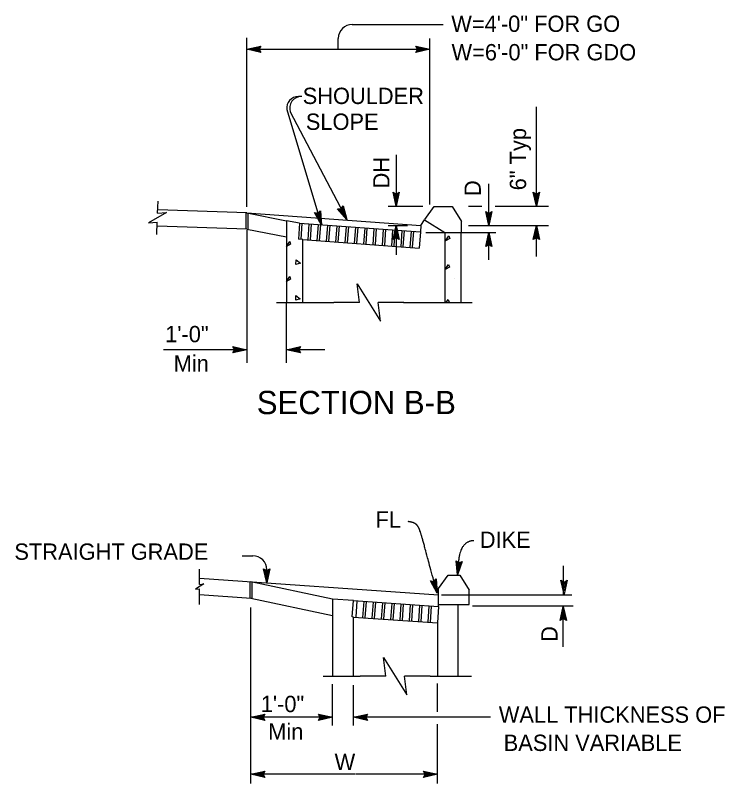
# Model space of a CAD drawing. Extents: x -894 to 866, y -472 to 714.
# Drawn here: x -117 to 187.3, y -194.1 to 135.5 of the extents above; entities that cross this region are included whole.
import ezdxf

# ---------------------------------------------------------------- set-up
doc = ezdxf.new("R2010")
doc.units = 0
for name, color, linetype in [('df_DETAIL-anno', 7, 'Continuous'), ('rd_HMA-DIKE', 7, 'Continuous'), ('str_Concrete-A', 7, 'Continuous'), ('str_Misc-Steel-A', 7, 'Continuous')]:
    doc.layers.add(name, color=color, linetype=linetype)

msp = doc.modelspace()

# ---------------------------------------------------------------- linework, layer by layer
at = {"layer": 'df_DETAIL-anno'}
for p, q in [((27.55, 131.58), (66.51, 131.58)), ((-17.7, 53.29), (-17.7, 125.81)), ((21.55, 120.91), (21.55, 125.58)), ((60.8, 54.32), (60.8, 125.51)), ((-17.7, 120.91), (-11.7, 122.24)), ((-11.7, 122.24), (-12.5, 120.91)), ((-11.7, 122.24), (-11.7, 122.24)), ((55.6, 120.91), (54.8, 122.25)), ((54.8, 122.25), (54.8, 122.25)), ((54.8, 122.25), (60.8, 120.91)), ((-17.7, 120.91), (60.8, 120.91)), ((-11.7, 119.57), (-17.7, 120.91)), ((-17.7, 120.91), (-17.7, 120.91)), ((-11.91, 119.92), (-16.32, 120.91)), ((-16.31, 120.91), (-11.93, 121.88)), ((-14.93, 120.91), (-12.11, 121.53)), ((-12.15, 120.28), (-14.93, 120.91)), ((-13.55, 120.91), (-12.34, 121.17)), ((-12.32, 120.63), (-13.55, 120.91)), ((-12.5, 120.91), (-11.7, 119.57)), ((-11.7, 119.57), (-11.7, 119.57)), ((60.8, 120.91), (54.8, 119.58)), ((54.8, 119.58), (55.6, 120.91)), ((54.8, 119.58), (54.8, 119.58)), ((55.02, 121.89), (59.42, 120.91)), ((59.41, 120.9), (55.04, 119.94)), ((58.04, 120.91), (55.21, 120.28)), ((55.25, 121.53), (58.04, 120.91)), ((55.43, 121.19), (56.66, 120.91)), ((56.66, 120.91), (55.45, 120.64)), ((60.8, 120.91), (60.8, 120.91)), ((5.91, 100.7), (4.41, 100.7)), ((106.55, 53.58), (106.55, 96.2)), ((-0.55, 95.08), (14.38, 45.53)), ((0.96, 94.11), (25.23, 47.84)), ((46.41, 75.7), (46.41, 53.58)), ((86.14, 45.27), (86.14, 63.24)), ((46.38, 53.58), (45.05, 59.58)), ((45.05, 59.58), (45.05, 59.58)), ((45.05, 59.58), (46.38, 58.78)), ((46.37, 54.97), (45.41, 59.35)), ((46.38, 58.78), (47.72, 59.58)), ((47.72, 59.58), (46.38, 53.58)), ((47.36, 59.36), (46.38, 54.96)), ((47.72, 59.58), (47.72, 59.58)), ((106.55, 53.58), (105.22, 59.58)), ((105.22, 59.58), (105.22, 59.58)), ((105.22, 59.58), (106.55, 58.78)), ((106.55, 54.97), (105.58, 59.35)), ((106.55, 58.78), (107.89, 59.58)), ((107.89, 59.58), (106.55, 53.58)), ((107.53, 59.37), (106.55, 54.96)), ((107.89, 59.58), (107.89, 59.58)), ((46.38, 56.34), (45.75, 59.17)), ((46.38, 57.72), (46.11, 58.93)), ((47, 59.13), (46.38, 56.34)), ((46.65, 58.95), (46.38, 57.72)), ((106.55, 56.35), (105.92, 59.17)), ((106.55, 57.73), (106.28, 58.94)), ((107.17, 59.13), (106.55, 56.35)), ((106.83, 58.96), (106.55, 57.73)), ((22.81, 52.44), (23.63, 53.77)), ((23.2, 53.04), (23.94, 50.28)), ((23.41, 53.41), (24.59, 49.06)), ((23.63, 53.77), (23.63, 53.77)), ((23.63, 53.77), (25.23, 47.84)), ((42.95, 53.58), (57.78, 53.58)), ((46.38, 53.58), (46.38, 53.58)), ((77.42, 53.58), (83.17, 53.58)), ((88.88, 53.58), (111.79, 53.58)), ((106.55, 53.58), (106.55, 53.58)), ((14.38, 45.53), (11.37, 50.89)), ((11.37, 50.89), (11.37, 50.89)), ((11.37, 50.89), (12.88, 50.51)), ((13.97, 46.86), (11.78, 50.77)), ((13.58, 48.17), (12.17, 50.7)), ((13.18, 49.5), (12.58, 50.58)), ((12.88, 50.51), (13.93, 51.66)), ((13.09, 50.75), (13.18, 49.5)), ((13.37, 51.02), (13.58, 48.17)), ((13.65, 51.35), (13.98, 46.85)), ((13.93, 51.66), (13.93, 51.66)), ((13.93, 51.66), (14.38, 45.53)), ((25.23, 47.84), (21.26, 52.53)), ((21.26, 52.53), (21.26, 52.53)), ((21.26, 52.53), (22.81, 52.44)), ((24.58, 49.07), (21.69, 52.49)), ((23.94, 50.28), (22.08, 52.49)), ((23.3, 51.51), (22.51, 52.45)), ((22.98, 52.72), (23.3, 51.51)), ((86.16, 45.32), (84.83, 51.32)), ((84.83, 51.32), (84.83, 51.32)), ((84.83, 51.32), (86.16, 50.52)), ((86.15, 46.72), (85.19, 51.09)), ((86.16, 48.09), (85.53, 50.91)), ((86.16, 49.47), (85.89, 50.68)), ((86.16, 50.52), (87.5, 51.32)), ((87.5, 51.32), (86.16, 45.32)), ((87.14, 51.11), (86.16, 46.7)), ((86.78, 50.87), (86.16, 48.09)), ((86.43, 50.7), (86.16, 49.47)), ((87.5, 51.32), (87.5, 51.32)), ((25.23, 47.84), (25.23, 47.84)), ((-17.69, 43.38), (-17.69, -13.56)), ((14.38, 45.53), (14.38, 45.53)), ((42.95, 45.29), (51.28, 45.29)), ((45.07, 39.27), (46.41, 45.27)), ((45.43, 39.49), (46.41, 43.89)), ((46.41, 45.27), (46.41, 45.27)), ((46.41, 45.27), (47.74, 39.27)), ((46.41, 45.27), (46.41, 32.77)), ((46.41, 43.88), (47.38, 39.51)), ((77.42, 45.29), (111.79, 45.29)), ((86.16, 45.32), (86.16, 45.32)), ((105.21, 39.29), (106.55, 45.29)), ((105.56, 39.51), (106.55, 43.91)), ((106.55, 32), (106.55, 45.29)), ((106.55, 45.29), (106.55, 45.29)), ((106.55, 45.29), (107.88, 39.29)), ((106.55, 43.9), (107.52, 39.53)), ((46.41, 40.07), (45.07, 39.27)), ((45.78, 39.72), (46.41, 42.51)), ((46.13, 39.9), (46.41, 41.13)), ((46.41, 42.51), (47.03, 39.68)), ((46.41, 41.13), (46.67, 39.92)), ((47.74, 39.27), (46.41, 40.07)), ((59.07, 42.29), (89.14, 42.29)), ((84.83, 36.29), (86.17, 42.29)), ((85.18, 36.51), (86.17, 40.91)), ((86.14, 30.57), (86.14, 42.31)), ((86.17, 42.29), (86.17, 42.29)), ((86.17, 42.29), (87.5, 36.29)), ((86.17, 40.9), (87.14, 36.53)), ((106.55, 40.09), (105.21, 39.29)), ((105.92, 39.74), (106.55, 42.53)), ((106.27, 39.92), (106.55, 41.15)), ((106.55, 42.53), (107.17, 39.7)), ((106.55, 41.15), (106.81, 39.94)), ((107.88, 39.29), (106.55, 40.09)), ((45.07, 39.27), (45.07, 39.27)), ((47.74, 39.27), (47.74, 39.27)), ((86.17, 37.09), (84.83, 36.29)), ((84.83, 36.29), (84.83, 36.29)), ((85.54, 36.74), (86.16, 39.53)), ((85.89, 36.92), (86.16, 38.15)), ((86.16, 39.53), (86.79, 36.71)), ((86.16, 38.15), (86.43, 36.94)), ((87.5, 36.29), (86.17, 37.09)), ((87.5, 36.29), (87.5, 36.29)), ((105.21, 39.29), (105.21, 39.29)), ((107.88, 39.29), (107.88, 39.29)), ((-0.7, -13.56), (-0.7, 12.27)), ((-17.69, -7.98), (-53.39, -7.98)), ((-22.89, -7.98), (-23.69, -6.64)), ((-23.69, -6.64), (-23.69, -6.64)), ((-23.69, -6.64), (-17.69, -7.98)), ((-17.69, -7.98), (-23.69, -9.31)), ((-23.69, -9.31), (-22.89, -7.98)), ((-23.69, -9.31), (-23.69, -9.31)), ((-23.48, -6.99), (-19.07, -7.98)), ((-19.08, -7.98), (-23.46, -8.95)), ((-20.46, -7.98), (-23.28, -8.6)), ((-23.24, -7.35), (-20.46, -7.98)), ((-23.07, -7.7), (-21.84, -7.97)), ((-21.84, -7.97), (-23.05, -8.24)), ((-17.69, -7.98), (-17.69, -7.98)), ((-0.7, -7.98), (5.3, -6.65)), ((15.74, -7.98), (-0.7, -7.98)), ((5.3, -9.32), (-0.7, -7.98)), ((-0.7, -7.98), (-0.7, -7.98)), ((5.09, -8.96), (0.68, -7.98)), ((0.69, -7.97), (5.07, -7.01)), ((2.07, -7.98), (4.89, -7.35)), ((4.85, -8.6), (2.07, -7.98)), ((3.45, -7.98), (4.66, -7.71)), ((4.68, -8.26), (3.45, -7.98)), ((5.3, -6.65), (4.5, -7.98)), ((4.5, -7.98), (5.3, -9.32)), ((5.3, -6.65), (5.3, -6.65)), ((5.3, -9.32), (5.3, -9.32)), ((-19.74, -96.4), (-15.13, -96.4)), ((72.69, -104.63), (72.1, -98.52)), ((72.1, -98.52), (72.1, -98.52)), ((72.1, -98.52), (73.32, -99.47)), ((72.85, -103.25), (72.43, -98.79)), ((74.75, -98.84), (72.69, -104.63)), ((73.32, -99.47), (74.75, -98.84)), ((74.75, -98.84), (74.75, -98.84)), ((-9.13, -107.97), (-10.47, -101.97)), ((-10.47, -101.97), (-9.13, -102.77)), ((-10.46, -101.97), (-10.46, -101.97)), ((-9.13, -102.77), (-7.8, -101.97)), ((-7.8, -101.97), (-9.13, -107.97)), ((-7.8, -101.97), (-7.8, -101.97)), ((72.69, -104.63), (72.69, -99.41)), ((73.03, -101.89), (72.75, -99.01)), ((74.37, -99.01), (72.86, -103.26)), ((73.98, -99.2), (73.03, -101.89)), ((73.2, -100.52), (73.08, -99.29)), ((73.62, -99.33), (73.2, -100.52)), ((118.09, -100.72), (118.09, -113.14)), ((-9.14, -106.58), (-10.11, -102.21)), ((-9.13, -105.21), (-9.76, -102.38)), ((-9.13, -103.83), (-9.4, -102.62)), ((-8.15, -102.19), (-9.13, -106.59)), ((-9.13, -107.97), (-9.13, -102.4)), ((-8.51, -102.42), (-9.13, -105.21)), ((-8.86, -102.6), (-9.13, -103.83)), ((72.69, -104.63), (72.69, -104.63)), ((-9.13, -107.97), (-9.13, -107.97)), ((63.97, -112.37), (61.07, -107.07)), ((61.07, -107.07), (61.07, -107.07)), ((61.07, -107.07), (62.54, -107.46)), ((63.58, -111.06), (61.47, -107.19)), ((63.21, -109.76), (61.85, -107.26)), ((62.84, -108.45), (62.25, -107.38)), ((62.54, -107.46), (63.59, -106.33)), ((62.76, -107.22), (62.84, -108.45)), ((63.04, -106.95), (63.21, -109.76)), ((63.31, -106.64), (63.59, -111.07)), ((63.59, -106.33), (63.59, -106.33)), ((63.59, -106.33), (63.97, -112.37)), ((118.42, -112.86), (117.09, -106.86)), ((117.09, -106.86), (117.09, -106.86)), ((117.09, -106.86), (118.42, -107.66)), ((118.42, -111.47), (117.45, -107.1)), ((118.42, -110.1), (117.8, -107.28)), ((118.43, -108.72), (118.16, -107.51)), ((118.42, -107.66), (119.76, -106.86)), ((119.76, -106.86), (118.42, -112.86)), ((119.41, -107.08), (118.42, -111.48)), ((119.05, -107.31), (118.42, -110.1)), ((118.7, -107.49), (118.43, -108.72)), ((119.76, -106.86), (119.76, -106.86)), ((63.97, -112.37), (63.97, -112.37)), ((65.8, -113.14), (121.74, -113.14)), ((118.42, -112.86), (118.42, -112.86)), ((-15.95, -194.14), (-15.95, -118.59)), ((122.4, -118.03), (79.1, -118.03)), ((116.75, -124.12), (118.09, -118.12)), ((118.09, -118.12), (118.09, -118.12)), ((118.09, -118.12), (119.42, -124.12)), ((118.09, -135.47), (118.09, -118.12)), ((117.11, -123.9), (118.09, -119.5)), ((117.47, -123.67), (118.09, -120.88)), ((118.09, -120.88), (118.72, -123.71)), ((118.1, -119.51), (119.06, -123.89)), ((118.09, -123.32), (116.75, -124.12)), ((116.75, -124.12), (116.75, -124.12)), ((117.82, -123.49), (118.09, -122.26)), ((118.09, -122.26), (118.36, -123.47)), ((119.42, -124.12), (118.09, -123.32)), ((119.42, -124.12), (119.42, -124.12)), ((19.05, -169.22), (19.05, -151.5)), ((64.05, -163.28), (64.05, -151.12)), ((28.05, -169.22), (28.05, -151.88)), ((-15.95, -165.67), (-9.95, -164.34)), ((-14.56, -165.67), (-10.19, -164.7)), ((-9.95, -164.34), (-10.75, -165.67)), ((-9.95, -164.34), (-9.95, -164.34)), ((13.85, -165.67), (13.05, -164.33)), ((13.05, -164.33), (13.05, -164.33)), ((13.05, -164.33), (19.05, -165.67)), ((13.27, -164.69), (17.67, -165.67)), ((28.05, -165.67), (34.05, -164.34)), ((29.44, -165.67), (33.81, -164.7)), ((34.05, -164.34), (33.25, -165.67)), ((34.05, -164.34), (34.05, -164.34)), ((19.05, -165.67), (-15.95, -165.67)), ((-9.95, -167.01), (-15.95, -165.67)), ((-15.95, -165.67), (-15.95, -165.67)), ((-10.17, -166.66), (-14.57, -165.68)), ((-13.19, -165.68), (-10.36, -165.05)), ((-10.4, -166.3), (-13.19, -165.68)), ((-11.81, -165.68), (-10.6, -165.41)), ((-10.58, -165.95), (-11.81, -165.68)), ((-10.75, -165.67), (-9.95, -167.01)), ((-9.95, -167.01), (-9.95, -167.01)), ((19.05, -165.67), (13.05, -167)), ((13.05, -167), (13.85, -165.67)), ((13.05, -167), (13.05, -167)), ((17.66, -165.68), (13.28, -166.65)), ((16.29, -165.67), (13.46, -166.3)), ((13.5, -165.05), (16.29, -165.67)), ((13.68, -165.4), (14.9, -165.67)), ((14.9, -165.67), (13.7, -165.94)), ((19.05, -165.67), (19.05, -165.67)), ((34.05, -167.01), (28.05, -165.67)), ((28.05, -165.67), (28.05, -165.67)), ((86.84, -165.67), (28.05, -165.67)), ((33.83, -166.66), (29.43, -165.68)), ((30.81, -165.68), (33.64, -165.05)), ((33.6, -166.3), (30.81, -165.68)), ((32.19, -165.68), (33.4, -165.41)), ((33.42, -165.95), (32.19, -165.68)), ((33.25, -165.67), (34.05, -167.01)), ((34.05, -167.01), (34.05, -167.01)), ((64.05, -194.14), (64.05, -168.67)), ((-15.95, -190.15), (-9.95, -188.82)), ((28.72, -190.15), (-15.95, -190.15)), ((-9.95, -191.49), (-15.95, -190.15)), ((-15.95, -190.15), (-15.95, -190.15)), ((-10.17, -191.14), (-14.57, -190.16)), ((-14.56, -190.15), (-10.19, -189.18)), ((-13.19, -190.16), (-10.36, -189.53)), ((-10.4, -190.78), (-13.19, -190.16)), ((-11.81, -190.16), (-10.6, -189.89)), ((-10.58, -190.43), (-11.81, -190.16)), ((-9.95, -188.82), (-10.75, -190.15)), ((-10.75, -190.15), (-9.95, -191.49)), ((-9.95, -188.82), (-9.95, -188.82)), ((64.05, -190.15), (28.95, -190.15)), ((58.85, -190.15), (58.05, -188.81)), ((58.05, -188.81), (58.05, -188.81)), ((58.05, -188.81), (64.05, -190.15)), ((64.05, -190.15), (58.05, -191.48)), ((58.05, -191.48), (58.85, -190.15)), ((58.27, -189.17), (62.67, -190.15)), ((62.66, -190.16), (58.28, -191.13)), ((61.29, -190.15), (58.46, -190.78)), ((58.5, -189.53), (61.29, -190.15)), ((58.67, -189.88), (59.9, -190.15)), ((59.9, -190.15), (58.7, -190.42)), ((64.05, -190.15), (64.05, -190.15)), ((-9.95, -191.49), (-9.95, -191.49)), ((58.05, -191.48), (58.05, -191.48))]:
    msp.add_line(p, q, dxfattribs=at)
for centre, radius, start, end in [((27.55, 125.58), 6, 90, 180), ((4.41, 95.7), 5, 90, 187.1698), ((5.7, 95.7), 5, 90, 198.5995), ((-15.13, -102.4), 6, 0, 90)]:
    msp.add_arc(centre, radius, start, end, dxfattribs=at)
for points in [[(63.97, -112.32), (59.6, -96.24), (58.11, -90.64), (56.97, -86.71), (56.01, -84), (54.62, -82.51), (52.87, -81.9), (51.47, -81.72)], [(79.77, -89.92), (76.71, -89.92), (72.97, -95.45), (72.69, -104.63)]]:
    msp.add_open_spline(points, degree=2, dxfattribs=at)
at = {"layer": 'rd_HMA-DIKE'}
for p, q in [((58.7, 47.94), (62.7, 53.45)), ((62.7, 53.45), (70.35, 53.45)), ((70.35, 53.45), (74.35, 47)), ((57, 45.29), (58.61, 47.81)), ((58.61, 47.82), (67.3, 42.29)), ((74.35, 42.29), (74.35, 47)), ((64.55, -110.43), (68.67, -104.76)), ((68.67, -104.76), (73.67, -104.76)), ((73.67, -104.76), (77.67, -111.2)), ((64.55, -118.18), (64.55, -110.43)), ((77.67, -117.24), (77.67, -111.2)), ((64.58, -117.24), (77.67, -117.24))]:
    msp.add_line(p, q, dxfattribs=at)
at = {"layer": 'str_Concrete-A'}
for p, q in [((-55.97, 50.56), (-55.79, 55.82)), ((-17.7, 50.71), (-55.92, 52.05)), ((-18.09, 50.71), (-18.09, 43.71)), ((-17.7, 50.71), (57.01, 45.29)), ((-17.7, 50.71), (-0.7, 47.39)), ((-17.3, 50.71), (-17.3, 43.71)), ((-56.29, 41.48), (-56.1, 46.74)), ((-0.7, 47.39), (-0.7, 40.55)), ((4.94, 46.37), (-0.7, 47.35)), ((-17.7, 43.71), (-56.16, 45.05)), ((-17.7, 43.71), (-0.7, 40.39)), ((57, 45.29), (56.8, 42.61)), ((-0.7, 40.55), (-0.7, 12.27)), ((67.3, 42.29), (67.3, 12.27)), ((67.3, 42.29), (74.29, 42.29)), ((74.3, 12.27), (74.3, 42.29)), ((6.3, 12.27), (6.3, 39.25)), ((-4.97, 12.27), (19.7, 12.27)), ((-0.7, 12.27), (0.85, 12.27)), ((30.7, 12.27), (19.7, 12.27)), ((49.7, 12.27), (38.7, 12.27)), ((49.52, 12.27), (78.95, 12.27)), ((67.3, 12.27), (69.37, 12.27)), ((72.39, 12.27), (74.3, 12.27)), ((-37.94, -106.88), (-37.94, -102.19)), ((-37.94, -106.01), (64.58, -113.17)), ((-37.94, -108.7), (-37.94, -106.2)), ((-16.35, -107.54), (-16.35, -114.56)), ((19.06, -115), (-15.95, -107.54)), ((-15.56, -107.54), (-15.56, -114.56)), ((-37.94, -113), (-37.94, -110.51)), ((-37.94, -113.02), (-15.77, -114.57)), ((-37.94, -117.24), (-37.94, -113.02)), ((-15.95, -114.56), (19.05, -122.01)), ((19.05, -115), (19.05, -148.03)), ((28.04, -115.63), (19.06, -115)), ((73.05, -148.03), (73.05, -117.32)), ((28.05, -148.03), (28.05, -122.65)), ((64.05, -125.15), (64.05, -148.03)), ((15.06, -148.03), (30.9, -148.03)), ((41.93, -148.03), (30.93, -148.03)), ((60.93, -148.03), (49.93, -148.03)), ((60.93, -148.03), (78.64, -148.03))]:
    msp.add_line(p, q, dxfattribs=at)
for points in [[(-55.97, 50.56), (-52.13, 50.91), (-59.94, 46.4), (-56.1, 46.74)], [(67.56, 38.78), (68.98, 40.86)], [(69.37, 39.78), (67.56, 38.72)], [(68.98, 40.86), (69.37, 39.78)], [(-0.7, 36.35), (0.7, 38.4)], [(1.1, 37.32), (-0.7, 36.28)], [(0.7, 38.4), (1.1, 37.32)], [(67.4, 26.49), (68.81, 28.57)], [(69.21, 27.48), (67.4, 26.43)], [(68.81, 28.57), (69.21, 27.48)], [(-0.7, 21.35), (0.7, 23.4)], [(0.7, 23.4), (1.1, 22.32)], [(1.1, 22.32), (-0.7, 21.28)], [(30.7, 12.27), (29.7, 20.27), (39.7, 4.27), (38.7, 12.27)], [(67.83, 12.27), (68.72, 13.57)], [(68.72, 13.57), (69.12, 12.48)], [(69.12, 12.48), (68.75, 12.27)], [(-37.94, -108.7), (-36.12, -108.47), (-39.75, -110.73), (-37.94, -110.51)], [(41.93, -148.03), (40.93, -140.03), (50.93, -156.03), (49.93, -148.03)]]:
    msp.add_lwpolyline(points, dxfattribs=at)
for points in [[(3.4, 28.62), (3.41, 30.57), (5.27, 29.13)], [(3.31, 13.3), (3.32, 15.25), (5.18, 13.81)]]:
    msp.add_lwpolyline(points, close=True, dxfattribs=at)
at = {"layer": 'str_Misc-Steel-A'}
for p, q in [((4.94, 46.37), (4.43, 39.39)), ((4.94, 46.37), (56.8, 42.61)), ((5.94, 46.3), (5.43, 39.32)), ((8.93, 46.08), (8.42, 39.1)), ((9.93, 46.01), (9.42, 39.03)), ((12.92, 45.79), (12.41, 38.81)), ((13.92, 45.72), (13.41, 38.74)), ((16.91, 45.5), (16.4, 38.52)), ((17.91, 45.43), (17.4, 38.45)), ((20.9, 45.21), (20.39, 38.23)), ((21.89, 45.14), (21.39, 38.16)), ((24.89, 44.92), (24.38, 37.94)), ((25.88, 44.85), (25.38, 37.87)), ((28.88, 44.63), (28.37, 37.65)), ((29.87, 44.56), (29.37, 37.58)), ((32.87, 44.34), (32.36, 37.36)), ((33.86, 44.27), (33.36, 37.29)), ((36.86, 44.05), (36.35, 37.07)), ((37.85, 43.98), (37.35, 37)), ((40.84, 43.76), (40.34, 36.78)), ((41.84, 43.69), (41.34, 36.71)), ((44.83, 43.47), (44.33, 36.49)), ((45.83, 43.4), (45.33, 36.42)), ((48.82, 43.18), (48.32, 36.2)), ((49.82, 43.11), (49.31, 36.13)), ((52.81, 42.89), (52.31, 35.91)), ((53.81, 42.82), (53.3, 35.84)), ((56.8, 42.61), (56.3, 35.62)), ((6.3, 39.25), (4.43, 39.39)), ((6.31, 39.25), (56.3, 35.62)), ((27.56, -122.61), (28.04, -115.63)), ((28.04, -115.63), (64.55, -118.18)), ((29.15, -122.72), (29.64, -115.74)), ((32.14, -122.93), (32.63, -115.95)), ((33.14, -123), (33.63, -116.02)), ((36.13, -123.21), (36.62, -116.23)), ((37.13, -123.28), (37.62, -116.3)), ((40.12, -123.49), (40.61, -116.51)), ((41.12, -123.56), (41.61, -116.58)), ((44.11, -123.77), (44.6, -116.79)), ((45.11, -123.84), (45.6, -116.86)), ((48.1, -124.05), (48.59, -117.07)), ((49.1, -124.12), (49.59, -117.14)), ((52.09, -124.33), (52.58, -117.35)), ((53.09, -124.4), (53.58, -117.42)), ((56.08, -124.61), (56.57, -117.63)), ((57.08, -124.68), (57.57, -117.7)), ((60.07, -124.89), (60.56, -117.9)), ((61.07, -124.96), (61.56, -117.97)), ((64.55, -118.18), (64.06, -125.17)), ((28.05, -122.65), (27.56, -122.61)), ((28.05, -122.65), (64.06, -125.17))]:
    msp.add_line(p, q, dxfattribs=at)

# ---------------------------------------------------------------- texts
at = {"layer": 'df_DETAIL-anno'}
for s, height, p in [('W=4\'-0" FOR GO', 7, (70.03, 128.37)), ('W=6\'-0" FOR GDO', 7, (70.14, 116.17)), ('SHOULDER', 7, (6.28, 97.44)), ('SLOPE', 7, (7.62, 86.35)), ('1\'-0" ', 7, (-52.73, -4.77)), ('Min', 7, (-49.08, -17.4)), ('SECTION B-B', 10, (-13.44, -35.62)), ('FL', 7, (37.57, -84.32)), ('DIKE', 7, (82.27, -93.01)), ('STRAIGHT GRADE', 7, (-117.43, -98.11)), ('1\'-0"', 7, (-11.71, -163.46)), ('WALL THICKNESS OF', 7, (90.43, -168.03)), ('Min', 7, (-8.52, -175.33)), ('BASIN VARIABLE', 7, (92.52, -180.13)), ('W', 7, (19.97, -188.33))]:
    msp.add_text(s, height=height, dxfattribs=at).set_placement(p)
for s, p in [('6" Typ', (102.14, 60.41)), ('DH', (43.52, 61.21)), ('D', (82.72, 57.95)), ('D', (115.64, -133.34))]:
    msp.add_text(s, height=7, rotation=90, dxfattribs=at).set_placement(p)
at = {"layer": 'str_Concrete-A'}
for p in [(-0.59, 43.59), (1.42, 40.46), (70.36, 41.34), (71.19, 37.38), (0.28, 33.59), (2.25, 36.18), (4.73, 36.02), (3.08, 32.21), (69.53, 30.62), (-0.59, 28.59), (70.36, 26.34), (1.42, 25.46), (4.29, 24.54), (2.25, 21.18), (71.19, 22.38), (3.08, 17.21), (5.33, 18.53), (-0.59, 13.59), (69.53, 15.62)]:
    msp.add_text('.', height=0.4, dxfattribs=at).set_placement(p)

doc.saveas('drawing.dxf')
